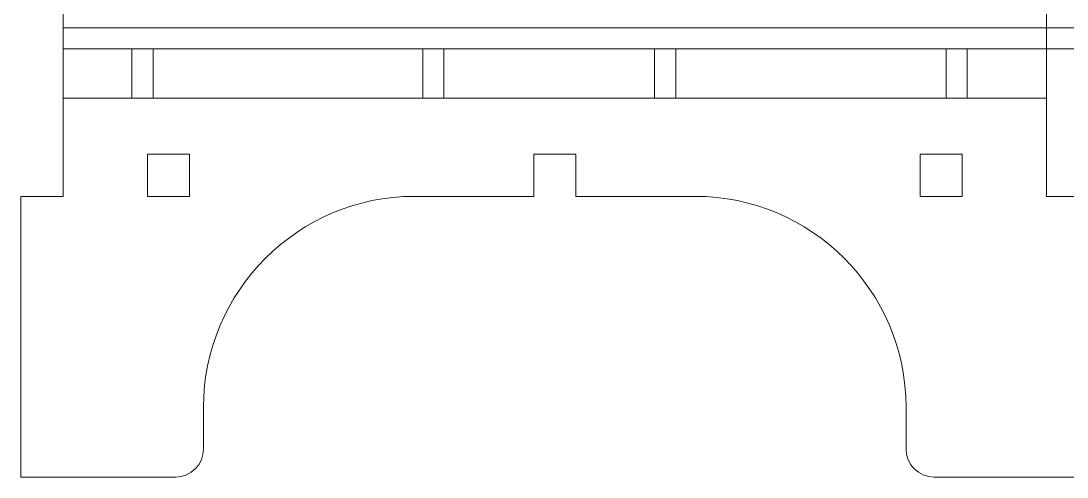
# Model space of a CAD drawing. Header units: centimetres. Extents: x -67.6 to -20.6, y -25.4 to 27.8.
# Drawn here: x -67.6 to -60.15, y -5.68 to -2.43 of the extents above; entities that cross this region are included whole.
import ezdxf

# ---------------------------------------------------------------- set-up
doc = ezdxf.new("R2010")
doc.units = ezdxf.units.CM
doc.header["$MEASUREMENT"] = 0
doc.layers.add('Layer 1', color=7, linetype='Continuous')

msp = doc.modelspace()

# ---------------------------------------------------------------- linework, layer by layer
at = {"layer": 'Layer 1', "color": 250, "lineweight": 9}
for points, knots in [([(-53.79952, -5.68124), (-53.79952, -5.68124), (-52.99952, -5.68124), (-52.99952, -5.68124), (-52.99952, -5.68124), (-52.99952, -3.68124), (-52.99952, -3.68124), (-52.99952, -3.68124), (-52.69952, -3.68124), (-52.69952, -3.68124), (-52.69952, -3.68124), (-52.69952, -1.28124), (-52.69952, -1.28124), (-52.69952, -1.28124), (-52.99952, -1.28124), (-52.99952, -1.28124), (-52.99952, -1.28124), (-52.99952, 1.45875), (-52.99952, 1.45875), (-52.99952, 1.45875), (-53.99952, 1.45875), (-53.99952, 1.45875), (-53.99952, 1.45875), (-53.99952, 1.75875), (-53.99952, 1.75875), (-53.99952, 1.75875), (-52.99952, 1.75875), (-52.99952, 1.75875), (-52.99952, 1.75875), (-52.99952, 5.21876), (-52.99952, 5.21876), (-52.99952, 5.21876), (-52.69952, 5.21876), (-52.69952, 5.21876), (-52.69952, 5.21876), (-52.69952, 6.71876), (-52.69952, 6.71876), (-52.69952, 6.71876), (-52.99952, 6.71876), (-52.99952, 6.71876), (-52.99952, 6.71876), (-52.99952, 9.11876), (-52.99952, 9.11876), (-52.99952, 9.11876), (-52.69952, 9.11876), (-52.69952, 9.11876), (-52.69952, 9.11876), (-52.69952, 9.71876), (-52.69952, 9.71876), (-52.69952, 9.71876), (-52.99952, 9.71876), (-52.99952, 9.71876), (-52.99952, 9.71876), (-59.99952, 9.71876), (-59.99952, 9.71876), (-59.99952, 9.71876), (-60.29952, 9.71876), (-60.29952, 9.71876), (-60.29952, 9.71876), (-60.29952, 9.11876), (-60.29952, 9.11876), (-60.29952, 9.11876), (-59.99952, 9.11876), (-59.99952, 9.11876), (-59.99952, 9.11876), (-59.99952, 6.71876), (-59.99952, 6.71876), (-59.99952, 6.71876), (-60.29952, 6.71876), (-60.29952, 6.71876), (-60.29952, 6.71876), (-60.29952, 5.21876), (-60.29952, 5.21876), (-60.29952, 5.21876), (-59.99952, 5.21876), (-59.99952, 5.21876), (-59.99952, 5.21876), (-59.99952, 1.75875), (-59.99952, 1.75875), (-59.99952, 1.75875), (-58.99952, 1.75875), (-58.99952, 1.75875), (-58.99952, 1.75875), (-58.99952, 1.45875), (-58.99952, 1.45875), (-58.99952, 1.45875), (-59.99952, 1.45875), (-59.99952, 1.45875), (-59.99952, 1.45875), (-59.99952, -1.28124), (-59.99952, -1.28124), (-59.99952, -1.28124), (-60.29952, -1.28124), (-60.29952, -1.28124), (-60.29952, -1.28124), (-60.29952, -3.68124), (-60.29952, -3.68124), (-60.29952, -3.68124), (-59.99952, -3.68124), (-59.99952, -3.68124), (-59.99952, -3.68124), (-59.99952, -5.68124), (-59.99952, -5.68124), (-59.99952, -5.68124), (-59.19952, -5.68124), (-59.19952, -5.68124), (-59.08952, -5.68124), (-58.99952, -5.59124), (-58.99952, -5.48124), (-58.99952, -5.48124), (-58.99952, -5.18124), (-58.99952, -5.18124), (-58.99952, -4.35624), (-58.32452, -3.68124), (-57.49952, -3.68124), (-56.72098, -3.68124), (-56.2623, -3.68124), (-55.49952, -3.68124), (-54.67452, -3.68124), (-53.99952, -4.35627), (-53.99952, -5.18124), (-53.99952, -5.18124), (-53.99952, -5.48124), (-53.99952, -5.48124), (-53.99952, -5.59124), (-53.90952, -5.68124), (-53.79952, -5.68124)], [0, 0, 0, 0, 0.0238095, 0.0238095, 0.0238095, 0.047619, 0.047619, 0.047619, 0.0714286, 0.0714286, 0.0714286, 0.0952381, 0.0952381, 0.0952381, 0.1190476, 0.1190476, 0.1190476, 0.1428571, 0.1428571, 0.1428571, 0.1666667, 0.1666667, 0.1666667, 0.1904762, 0.1904762, 0.1904762, 0.2142857, 0.2142857, 0.2142857, 0.2380952, 0.2380952, 0.2380952, 0.2619048, 0.2619048, 0.2619048, 0.2857143, 0.2857143, 0.2857143, 0.3095238, 0.3095238, 0.3095238, 0.3333333, 0.3333333, 0.3333333, 0.3571429, 0.3571429, 0.3571429, 0.3809524, 0.3809524, 0.3809524, 0.4047619, 0.4047619, 0.4047619, 0.4285714, 0.4285714, 0.4285714, 0.452381, 0.452381, 0.452381, 0.4761905, 0.4761905, 0.4761905, 0.5, 0.5, 0.5, 0.5238095, 0.5238095, 0.5238095, 0.547619, 0.547619, 0.547619, 0.5714286, 0.5714286, 0.5714286, 0.5952381, 0.5952381, 0.5952381, 0.6190476, 0.6190476, 0.6190476, 0.6428571, 0.6428571, 0.6428571, 0.6666667, 0.6666667, 0.6666667, 0.6904762, 0.6904762, 0.6904762, 0.7142857, 0.7142857, 0.7142857, 0.7380952, 0.7380952, 0.7380952, 0.7619048, 0.7619048, 0.7619048, 0.7857143, 0.7857143, 0.7857143, 0.8095238, 0.8095238, 0.8095238, 0.8333333, 0.8333333, 0.8333333, 0.8571429, 0.8571429, 0.8571429, 0.8809524, 0.8809524, 0.8809524, 0.9047619, 0.9047619, 0.9047619, 0.9285714, 0.9285714, 0.9285714, 0.952381, 0.952381, 0.952381, 0.9761905, 0.9761905, 0.9761905, 1, 1, 1, 1]), ([(-67.59952, -5.68124), (-67.59952, -5.68124), (-67.59952, -3.68124), (-67.59952, -3.68124), (-67.59952, -3.68124), (-67.29952, -3.68124), (-67.29952, -3.68124), (-67.29952, -3.68124), (-67.29952, -1.28124), (-67.29952, -1.28124), (-67.29952, -1.28124), (-67.59952, -1.28124), (-67.59952, -1.28124), (-67.59952, -1.28124), (-67.59952, 5.21876), (-67.59952, 5.21876), (-67.59952, 5.21876), (-67.29952, 5.21876), (-67.29952, 5.21876), (-67.29952, 5.21876), (-67.29952, 6.71876), (-67.29952, 6.71876), (-67.29952, 6.71876), (-67.59952, 6.71876), (-67.59952, 6.71876), (-67.59952, 6.71876), (-67.59952, 9.11876), (-67.59952, 9.11876), (-67.59952, 9.11876), (-67.29952, 9.11876), (-67.29952, 9.11876)], [0, 0, 0, 0, 0.1, 0.1, 0.1, 0.2, 0.2, 0.2, 0.3, 0.3, 0.3, 0.4, 0.4, 0.4, 0.5, 0.5, 0.5, 0.6, 0.6, 0.6, 0.7, 0.7, 0.7, 0.8, 0.8, 0.8, 0.9, 0.9, 0.9, 1, 1, 1, 1]), ([(-59.99952, -5.68124), (-59.99952, -5.68124), (-61.09952, -5.68124), (-61.09952, -5.68124), (-61.20952, -5.68124), (-61.29952, -5.59124), (-61.29952, -5.48124), (-61.29952, -5.48124), (-61.29952, -5.18124), (-61.29952, -5.18124), (-61.29952, -4.35624), (-61.97452, -3.68124), (-62.79952, -3.68124), (-62.79952, -3.68124), (-63.64952, -3.68124), (-63.64952, -3.68124), (-63.64952, -3.68124), (-63.64952, -3.38124), (-63.64952, -3.38124), (-63.64952, -3.38124), (-63.94952, -3.38124), (-63.94952, -3.38124), (-63.94952, -3.38124), (-63.94952, -3.68124), (-63.94952, -3.68124), (-63.94952, -3.68124), (-64.79952, -3.68124), (-64.79952, -3.68124), (-65.62452, -3.68124), (-66.29952, -4.35626), (-66.29952, -5.18124), (-66.29952, -5.18124), (-66.29952, -5.48124), (-66.29952, -5.48124), (-66.29952, -5.59124), (-66.38952, -5.68124), (-66.49952, -5.68124), (-66.49952, -5.68124), (-67.59952, -5.68124), (-67.59952, -5.68124)], [0, 0, 0, 0, 0.0769231, 0.0769231, 0.0769231, 0.1538462, 0.1538462, 0.1538462, 0.2307692, 0.2307692, 0.2307692, 0.3076923, 0.3076923, 0.3076923, 0.3846154, 0.3846154, 0.3846154, 0.4615385, 0.4615385, 0.4615385, 0.5384615, 0.5384615, 0.5384615, 0.6153846, 0.6153846, 0.6153846, 0.6923077, 0.6923077, 0.6923077, 0.7692308, 0.7692308, 0.7692308, 0.8461538, 0.8461538, 0.8461538, 0.9230769, 0.9230769, 0.9230769, 1, 1, 1, 1]), ([(-66.39952, -3.38124), (-66.39952, -3.38124), (-66.39952, -3.68124), (-66.39952, -3.68124), (-66.39952, -3.68124), (-66.69952, -3.68124), (-66.69952, -3.68124), (-66.69952, -3.68124), (-66.69952, -3.38124), (-66.69952, -3.38124), (-66.69952, -3.38124), (-66.39952, -3.38124), (-66.39952, -3.38124)], [0, 0, 0, 0, 0.25, 0.25, 0.25, 0.5, 0.5, 0.5, 0.75, 0.75, 0.75, 1, 1, 1, 1]), ([(-60.89952, -3.38124), (-60.89952, -3.38124), (-60.89952, -3.68124), (-60.89952, -3.68124), (-60.89952, -3.68124), (-61.19952, -3.68124), (-61.19952, -3.68124), (-61.19952, -3.68124), (-61.19952, -3.38124), (-61.19952, -3.38124), (-61.19952, -3.38124), (-60.89952, -3.38124), (-60.89952, -3.38124)], [0, 0, 0, 0, 0.25, 0.25, 0.25, 0.5, 0.5, 0.5, 0.75, 0.75, 0.75, 1, 1, 1, 1])]:
    msp.add_open_spline(points, degree=3, knots=knots, dxfattribs=at)
at = {"layer": 'Layer 1', "color": 240, "lineweight": 9}
for points in [[(-57.25082, -2.48124), (-57.25082, -2.48124), (-67.29952, -2.48124), (-67.29952, -2.48124)], [(-57.25083, -2.63124), (-57.25083, -2.63124), (-67.29952, -2.63124), (-67.29952, -2.63124)], [(-66.80924, -2.98124), (-66.80924, -2.98124), (-66.80924, -2.63124), (-66.80924, -2.63124)], [(-66.65924, -2.98124), (-66.65924, -2.98124), (-66.65924, -2.63124), (-66.65924, -2.63124)], [(-64.73863, -2.98124), (-64.73863, -2.98124), (-64.73863, -2.63124), (-64.73863, -2.63124)], [(-64.58863, -2.98124), (-64.58863, -2.98124), (-64.58863, -2.63124), (-64.58863, -2.63124)], [(-63.08863, -2.98124), (-63.08863, -2.98124), (-63.08863, -2.63124), (-63.08863, -2.63124)], [(-62.93863, -2.98124), (-62.93863, -2.98124), (-62.93863, -2.63124), (-62.93863, -2.63124)], [(-61.01443, -2.98124), (-61.01443, -2.98124), (-61.01443, -2.63124), (-61.01443, -2.63124)], [(-60.86443, -2.98124), (-60.86443, -2.98124), (-60.86443, -2.63124), (-60.86443, -2.63124)], [(-60.29952, -2.98124), (-60.29952, -2.98124), (-67.29952, -2.98124), (-67.29952, -2.98124)]]:
    msp.add_open_spline(points, degree=3, dxfattribs=at)

doc.saveas('drawing.dxf')
